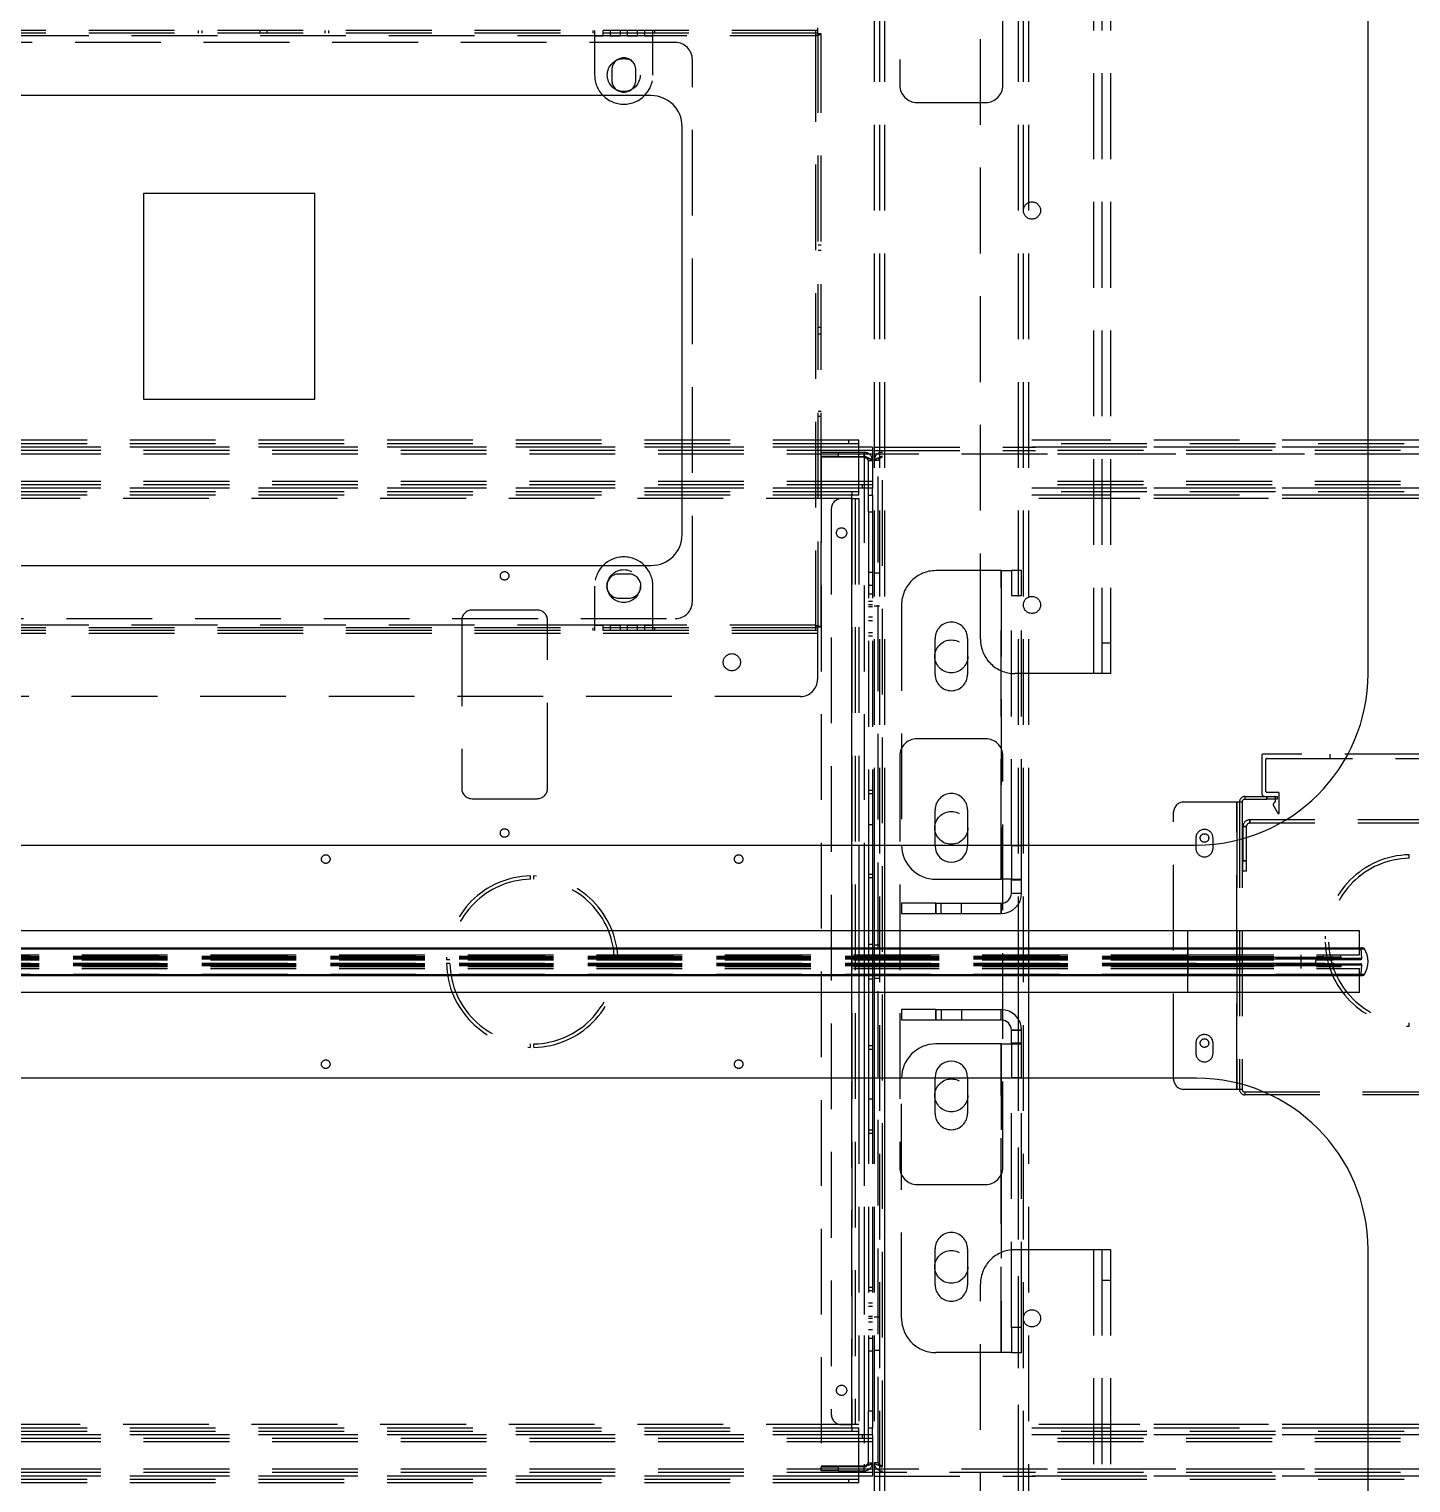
# Model space of a CAD drawing. Header units: millimetres. Extents: x -429 to 16771, y -1239 to 5751.
# Drawn here: x 5059.6 to 5462.5, y 697.4 to 1121.3 of the extents above; entities that cross this region are included whole.
import ezdxf

# ---------------------------------------------------------------- set-up
doc = ezdxf.new("R2010")
doc.units = ezdxf.units.MM
doc.header["$LTSCALE"] = 100
doc.linetypes.add('HIDDEN', pattern=[0.375, 0.25, -0.125])

msp = doc.modelspace()

# ---------------------------------------------------------------- linework, layer by layer
at = {"color": 7, "linetype": 'HIDDEN', "lineweight": -3}
for p, q in [((5370, 933.4), (5370, 1633.4)), ((5370, 933.4), (5370, 1633.4)), ((5372.5, 933.4), (5372.5, 1633.4)), ((5375, 933.4), (5375, 1633.4)), ((5337, 943.4), (5337, 1623.4)), ((5306, 1243.4), (5306, 883.4)), ((5306, 1243.4), (5306, 883.4)), ((5307.6, 1243.4), (5307.6, 455.4)), ((5307.6, 1243.4), (5307.6, 455.4)), ((5309, 1243.4), (5309, 455.4)), ((5309, 1243.4), (5309, 455.4)), ((5309, 1243.4), (5309, 455.4)), ((5309, 1243.4), (5309, 883.4)), ((5348, 1243.4), (5348, 455.4)), ((5348, 1243.4), (5348, 455.4)), ((5348, 1243.4), (5348, 455.4)), ((5348, 1243.4), (5348, 866.09)), ((5349.4, 1243.4), (5349.4, 455.4)), ((5351, 1243.4), (5351, 883.4)), ((5313.5, 1224.9), (5313.5, 1104.9)), ((5343.5, 1104.9), (5343.5, 1224.9)), ((5289.5, 1120.9), (4766.5, 1120.9)), ((5289.5, 1120.1), (4766.5, 1120.1)), ((5227, 1119.3), (5034, 1119.3)), ((5227, 1119.3), (5034, 1119.3)), ((5109.03, 1120.1), (5109.03, 1120.9)), ((5110.03, 1120.1), (5110.03, 1120.9)), ((5127, 1120.1), (5127, 1120.9)), ((5129, 1120.1), (5129, 1120.9)), ((5145.97, 1120.1), (5145.97, 1120.9)), ((5146.97, 1120.1), (5146.97, 1120.9)), ((5224, 1120.9), (5224, 1120.1)), ((5224.5, 1120.9), (5224.5, 1119.3)), ((5224.5, 1119.3), (5227, 1119.3)), ((5224.5, 1119.3), (5224.5, 1107.9)), ((5227, 1119.3), (5224.5, 1119.3)), ((5227, 1119.3), (5227, 1120.9)), ((5229, 1119.3), (5227, 1119.3)), ((5229, 1120.9), (5229, 1119.3)), ((5229, 1119.3), (5232, 1119.3)), ((5232, 1119.3), (5229, 1119.3)), ((5232, 1119.3), (5229, 1119.3)), ((5232, 1119.3), (5229, 1119.3)), ((5232, 1119.3), (5232, 1120.9)), ((5234, 1119.3), (5232, 1119.3)), ((5234, 1120.9), (5234, 1119.3)), ((5234, 1119.3), (5237, 1119.3)), ((5237, 1119.3), (5234, 1119.3)), ((5237, 1119.3), (5234, 1119.3)), ((5237, 1119.3), (5234, 1119.3)), ((5237, 1119.3), (5237, 1120.9)), ((5239, 1119.3), (5237, 1119.3)), ((5239, 1120.9), (5239, 1119.3)), ((5239, 1119.3), (5241.5, 1119.3)), ((5241.5, 1119.3), (5239, 1119.3)), ((5288.9, 1119.3), (5239, 1119.3)), ((5288.9, 1119.3), (5239, 1119.3)), ((5241.5, 1119.3), (5241.5, 1120.9)), ((5241.5, 1107.9), (5241.5, 1119.3)), ((5242, 1120.9), (5242, 1120.1)), ((5288.9, 1120.9), (5288.9, 1120.1)), ((5288.9, 1120.1), (5288.9, 1119.3)), ((5288.9, 1119.3), (5288.9, 947.5)), ((5288.9, 1119.3), (5288.9, 947.5)), ((5289.5, 1121.7), (5289.5, 1120.1)), ((5290.5, 1119.9), (5289.7, 1119.9)), ((5289.7, 946.9), (5289.7, 1119.9)), ((5290.5, 946.9), (5290.5, 1119.9)), ((5248, 1117.4), (4808, 1117.4)), ((5253, 954.4), (5253, 1112.4)), ((5229.5, 1109.4), (5229.5, 1106.4)), ((5236.5, 1106.4), (5236.5, 1109.4)), ((5318.5, 1099.9), (5338.5, 1099.9)), ((5289.7, 1058.38), (5290.5, 1058.38)), ((5289.7, 1056.88), (5290.5, 1056.88)), ((5289.7, 1034.4), (5290.5, 1034.4)), ((5289.7, 1032.4), (5290.5, 1032.4)), ((5289.7, 1009.92), (5290.5, 1009.92)), ((5289.7, 1008.42), (5290.5, 1008.42)), ((5301.5, 1001.4), (3798.5, 1001.4)), ((5298.5, 1001.4), (5298.5, 1000.4)), ((5301.5, 999.4), (5301.5, 1001.4)), ((5450, 1001.4), (5352, 1001.4)), ((5305.5, 999.4), (3794.5, 999.4)), ((5305.5, 998.4), (3794.5, 998.4)), ((5305.5, 997.4), (3794.5, 997.4)), ((5305.5, 997.4), (3794.5, 997.4)), ((5305.5, 997.4), (3794.5, 997.4)), ((5305.5, 997.4), (3794.5, 997.4)), ((5301.5, 1000.4), (3798.5, 1000.4)), ((5301.5, 999.4), (3798.5, 999.4)), ((5301.5, 999.4), (3798.5, 999.4)), ((5290.5, 996.7), (5290.5, 997.9)), ((5290.5, 997.9), (5295.5, 997.9)), ((5295.5, 996.7), (5290.5, 996.7)), ((5303.1, 996.53), (5290.5, 996.53)), ((5290.5, 996.53), (5290.5, 702.28)), ((5295.5, 997.9), (5295.5, 996.7)), ((5295.5, 997.9), (5303.1, 997.9)), ((5295.5, 996.7), (5303.1, 996.7)), ((5301.5, 987.4), (5301.5, 999.4)), ((5303.1, 996.7), (5303.1, 997.9)), ((5303.1, 997.9), (5303.1, 996.7)), ((5303.1, 996.53), (5303.1, 702.28)), ((5303.1, 996.53), (5303.1, 883.4)), ((5305.5, 999.4), (5305.5, 997.4)), ((5305.5, 997.4), (5305.5, 989.4)), ((5306, 999.4), (5353, 999.4)), ((5306, 998.4), (5353, 998.4)), ((5619, 997.4), (5306, 997.4)), ((5619, 997.4), (5306, 997.4)), ((5308.4, 702.28), (5308.4, 996.53)), ((5308.4, 702.28), (5308.4, 996.53)), ((5573, 1000.4), (5352, 1000.4)), ((5573, 999.4), (5352, 999.4)), ((5450, 999.4), (5352, 999.4)), ((5572, 999.4), (5353, 999.4)), ((5572, 998.4), (5353, 998.4)), ((5572, 997.4), (5353, 997.4)), ((5572, 997.4), (5353, 997.4)), ((5305.5, 995.5), (5304.3, 995.5)), ((5304.3, 985.4), (5304.3, 995.5)), ((5304.3, 995.5), (5305.5, 995.5)), ((5307.2, 995.5), (5306, 995.5)), ((5307.2, 995.5), (5306, 995.5)), ((5307.2, 703.3), (5307.2, 995.5)), ((5305.5, 989.4), (3794.5, 989.4)), ((5305.5, 989.4), (3794.5, 989.4)), ((5305.5, 988.4), (3794.5, 988.4)), ((5302.5, 988.4), (5302.5, 987.4)), ((5305.5, 989.4), (5305.5, 987.4)), ((5572, 989.4), (5353, 989.4)), ((5572, 989.4), (5353, 989.4)), ((5572, 988.4), (5353, 988.4)), ((5305.5, 987.4), (3794.5, 987.4)), ((5301.5, 987.4), (3798.5, 987.4)), ((5301.5, 987.4), (3798.5, 987.4)), ((5301.5, 986.4), (3798.5, 986.4)), ((5301.5, 985.4), (3798.5, 985.4)), ((5299.5, 984.4), (3800.5, 984.4)), ((5299.5, 984.4), (3800.5, 984.4)), ((5299.5, 984.4), (5296.5, 984.4)), ((5299.5, 986.4), (5299.5, 985.4)), ((5299.5, 984.4), (5299.5, 985.4)), ((5299.5, 984.4), (5301.5, 984.4)), ((5299.5, 714.4), (5299.5, 984.4)), ((5299.5, 984.4), (5299.5, 714.4)), ((5299.5, 984.4), (5299.5, 714.4)), ((5299.5, 883.4), (5299.5, 984.4)), ((5300.5, 984.4), (5300.5, 714.4)), ((5301.5, 985.4), (5301.5, 987.4)), ((5301.5, 984.4), (5301.5, 883.4)), ((5304.3, 985.4), (5305.5, 985.4)), ((5304.3, 980.4), (5304.3, 985.4)), ((5305.5, 985.4), (5305.5, 987.4)), ((5305.5, 985.4), (5305.5, 980.4)), ((5573, 987.4), (5352, 987.4)), ((5450, 987.4), (5352, 987.4)), ((5573, 986.4), (5352, 986.4)), ((5450, 985.4), (5352, 985.4)), ((5572, 987.4), (5353, 987.4)), ((5571, 984.4), (5354, 984.4)), ((5450, 984.4), (5354, 984.4)), ((5293.5, 981.4), (5293.5, 717.4)), ((5305.5, 980.4), (5304.3, 980.4)), ((5304.3, 980.4), (5304.3, 883.4)), ((5305.5, 980.4), (5305.5, 883.4)), ((5234.5, 962.4), (5231.5, 962.4)), ((5305.5, 962.9), (5304.3, 962.9)), ((5307.6, 962.7), (5306, 962.7)), ((5343, 963.4), (5324, 963.4)), ((5343, 963.4), (5346, 963.4)), ((5343, 963.4), (5343, 873.4)), ((5343, 883.4), (5343, 963.4)), ((5349, 963.4), (5346, 963.4)), ((5346, 963.4), (5346, 956.11)), ((5349, 956.11), (5349, 963.4)), ((5224.5, 958.9), (5224.5, 947.5)), ((5241.5, 947.5), (5241.5, 958.9)), ((5304.3, 959.15), (5305.5, 959.15)), ((5304.3, 959.15), (5305.5, 959.15)), ((5231.5, 955.4), (5234.5, 955.4)), ((5304.3, 956.65), (5305.5, 956.65)), ((5304.3, 956.65), (5305.5, 956.65)), ((5305.5, 954.4), (5304.3, 954.4)), ((5346, 956.11), (5349, 956.11)), ((5346, 883.4), (5346, 956.11)), ((5349, 883.4), (5349, 956.11)), ((5207.75, 951.9), (5188.75, 951.9)), ((5305.5, 953.4), (5304.3, 953.4)), ((5304.3, 952.9), (5305.5, 952.9)), ((5304.3, 949.9), (5305.5, 949.9)), ((5306, 953.1), (5307.6, 953.1)), ((5314, 953.4), (5314, 883.4)), ((5289.5, 946.7), (4766.5, 946.7)), ((5289.5, 945.9), (4766.5, 945.9)), ((4808, 949.4), (5248, 949.4)), ((5227, 947.5), (5034, 947.5)), ((5227, 947.5), (5034, 947.5)), ((5185.75, 948.9), (5185.75, 899.9)), ((5210.75, 899.9), (5210.75, 948.9)), ((5224, 946.7), (5224, 945.9)), ((5227, 947.5), (5224.5, 947.5)), ((5224.5, 947.5), (5224.5, 945.9)), ((5224.5, 947.5), (5227, 947.5)), ((5229, 947.5), (5227, 947.5)), ((5227, 945.9), (5227, 947.5)), ((5232, 947.5), (5229, 947.5)), ((5229, 947.5), (5229, 945.9)), ((5229, 947.5), (5232, 947.5)), ((5232, 947.5), (5229, 947.5)), ((5232, 947.5), (5229, 947.5)), ((5234, 947.5), (5232, 947.5)), ((5232, 945.9), (5232, 947.5)), ((5237, 947.5), (5234, 947.5)), ((5234, 947.5), (5234, 945.9)), ((5234, 947.5), (5237, 947.5)), ((5237, 947.5), (5234, 947.5)), ((5237, 947.5), (5234, 947.5)), ((5239, 947.5), (5237, 947.5)), ((5237, 945.9), (5237, 947.5)), ((5241.5, 947.5), (5239, 947.5)), ((5239, 947.5), (5239, 945.9)), ((5239, 947.5), (5241.5, 947.5)), ((5288.9, 947.5), (5239, 947.5)), ((5288.9, 947.5), (5239, 947.5)), ((5241.5, 945.9), (5241.5, 947.5)), ((5242, 946.7), (5242, 945.9)), ((5288.9, 947.5), (5288.9, 946.7)), ((5288.9, 946.7), (5288.9, 945.9)), ((5289.5, 946.7), (5289.5, 945.1)), ((5290.5, 946.9), (5289.7, 946.9)), ((5304.3, 948.9), (5305.5, 948.9)), ((5304.3, 945.4), (5305.5, 945.4)), ((5289.5, 945.1), (4766.5, 945.1)), ((5289.5, 945.1), (4766.5, 945.1)), ((5289.5, 945.1), (5289.5, 931.7)), ((5304.3, 944.41), (5305.5, 944.41)), ((5323.75, 933.15), (5323.75, 943.65)), ((5333.25, 943.65), (5333.25, 933.15)), ((5375, 942.25), (5372.5, 942.25)), ((5370, 933.4), (5347, 933.4)), ((5375, 933.4), (5370, 933.4)), ((5284.5, 926.7), (4771.5, 926.7)), ((5338.5, 914.4), (5318.5, 914.4)), ((5313.5, 909.4), (5313.5, 789.4)), ((5343.5, 789.4), (5343.5, 909.4)), ((5419, 909.55), (5419, 898.55)), ((5505.7, 909.85), (5419.3, 909.85)), ((5420.2, 899.05), (5420.2, 908.35)), ((5420.5, 908.65), (5504.5, 908.65)), ((5439, 908.65), (5439, 909.85)), ((5304.3, 899.4), (5305.5, 899.4)), ((5423.8, 898.75), (5420.5, 898.75)), ((5188.75, 896.9), (5207.75, 896.9)), ((5304.3, 898.4), (5305.5, 898.4)), ((5396.3, 895.95), (5411.7, 895.95)), ((5411.7, 895.95), (5411.7, 812.15)), ((5411.7, 895.95), (5413.3, 895.95)), ((5411.7, 812.15), (5411.7, 895.95)), ((5412.5, 895.95), (5412.5, 812.15)), ((5413.3, 895.95), (5413.3, 812.15)), ((5414.1, 897.55), (5414.1, 896.75)), ((5414.1, 897.55), (5420.5, 897.55)), ((5414.1, 896.75), (5420.5, 896.75)), ((5420, 897.55), (5422.6, 897.55)), ((5420.5, 896.75), (5420.5, 897.55)), ((5420.5, 897.55), (5420.5, 896.75)), ((5423.5, 896.75), (5420.5, 896.75)), ((5422.49, 894.72), (5422.9, 894.08)), ((5422.6, 897.55), (5423.5, 897.55)), ((5422.9, 897.25), (5422.9, 895.91)), ((5423.5, 897.55), (5423.5, 896.75)), ((5424.1, 892.75), (5424.1, 898.45)), ((5323.75, 883.4), (5323.75, 893.65)), ((5333.25, 893.65), (5333.25, 883.4)), ((5393.3, 815.15), (5393.3, 892.95)), ((5415.5, 890.75), (5415.5, 889.75)), ((5509.5, 890.75), (5415.5, 890.75)), ((5415.5, 889.75), (5415.5, 890.75)), ((5415.5, 890.75), (5415.5, 889.75)), ((5415.5, 889.75), (5415.5, 890.75)), ((5422.9, 894.08), (5423.73, 892.65)), ((5304.3, 889.4), (5305.5, 889.4)), ((5304.3, 889.4), (5305.5, 889.4)), ((5304.3, 889.4), (5305.5, 889.4)), ((5304.3, 889.4), (5305.5, 889.4)), ((5414.5, 888.75), (5413.5, 888.75)), ((5413.5, 888.75), (5413.5, 878.75)), ((5413.5, 888.75), (5414.5, 888.75)), ((5414.5, 888.75), (5413.5, 888.75)), ((5413.5, 888.75), (5414.5, 888.75)), ((5414.5, 888.75), (5414.5, 878.75)), ((5509.5, 889.75), (5415.5, 889.75)), ((5399.8, 885.45), (5399.8, 882.45)), ((5404.8, 882.45), (5404.8, 885.45)), ((5413.5, 878.75), (5414.5, 878.75)), ((5413.5, 875.75), (5413.5, 878.75)), ((5414.5, 878.75), (5413.5, 878.75)), ((5413.5, 878.75), (5414.5, 878.75)), ((5414.5, 878.75), (5413.5, 878.75)), ((5414.5, 878.75), (5414.5, 875.75)), ((5462, 879.55), (5462, 880.55)), ((5205.8, 873.4), (5205.8, 874.4)), ((5206.8, 873.4), (5206.8, 874.4)), ((5304.3, 874.9), (5305.5, 874.9)), ((5304.3, 873.9), (5305.5, 873.9)), ((5346, 873.4), (5349, 873.4)), ((5414.5, 875.75), (5413.5, 875.75)), ((5346, 869.4), (5349, 869.4)), ((5324, 866.4), (5324, 863.4)), ((5325.5, 863.4), (5325.5, 866.4)), ((5331.5, 863.4), (5331.5, 866.4)), ((5343, 863.4), (5343, 866.4)), ((5299.5, 840.4), (5299.5, 858.4)), ((5301.5, 858.4), (5301.5, 840.4)), ((5303.1, 858.4), (5303.1, 840.4)), ((5304.3, 858.4), (5304.3, 840.4)), ((5305.5, 858.4), (5305.5, 840.4)), ((5306, 858.4), (5306, 840.4)), ((5309, 858.4), (5309, 840.4)), ((5348, 858.4), (5348, 840.4)), ((5351, 858.4), (5351, 840.4)), ((5397.5, 851.4), (5397.5, 858.4)), ((5397.5, 853.19), (3702.5, 853.19)), ((5397.5, 853.17), (3702.5, 853.17)), ((4550, 853.19), (5397.5, 853.19)), ((5305.5, 854.4), (5304.3, 854.4)), ((5307.6, 854.2), (5306, 854.2)), ((5397.5, 853.19), (5397.5, 853.4)), ((5397.5, 853.4), (5397.5, 853.17)), ((5397.5, 853.19), (5397.5, 853.4)), ((5397.5, 851.4), (5397.5, 853.4)), ((5397.5, 853.19), (5448, 853.19)), ((5397.5, 850.32), (5397.5, 853.19)), ((5448, 853.19), (5397.5, 853.19)), ((5397.5, 850.85), (5397.5, 853.19)), ((5448.92, 853.17), (5397.5, 853.17)), ((5397.5, 853.17), (5397.5, 845.64)), ((5447.5, 851.4), (5447.5, 853.4)), ((5448.15, 850.32), (5448, 853.19)), ((5397.5, 850.65), (3702.5, 850.65)), ((5397.5, 850.65), (3702.5, 850.65)), ((5397.5, 850.65), (3702.5, 850.65)), ((5397.5, 850.32), (3702.5, 850.32)), ((5397.5, 850.15), (3702.5, 850.15)), ((5397.5, 850.15), (3702.5, 850.15)), ((5397.5, 848.65), (3702.5, 848.65)), ((5397.5, 848.65), (3702.5, 848.65)), ((5397.5, 848.49), (3702.5, 848.49)), ((5397.5, 848.15), (3702.5, 848.15)), ((5397.5, 848.15), (3702.5, 848.15)), ((5397.5, 848.15), (3702.5, 848.15)), ((4550, 851.4), (5397.5, 851.4)), ((4550, 850.85), (5397.5, 850.85)), ((5397.5, 850.85), (4550, 850.85)), ((5397.5, 850.85), (4550, 850.85)), ((5397.5, 850.85), (4550, 850.85)), ((4550, 850.84), (5397.5, 850.84)), ((4550, 850.84), (5397.5, 850.84)), ((4550, 850.65), (5397.5, 850.65)), ((4550, 850.65), (5397.5, 850.65)), ((4550, 850.65), (5397.5, 850.65)), ((4550, 850.37), (5397.5, 850.37)), ((4550, 850.32), (5397.5, 850.32)), ((4550, 850.15), (5397.5, 850.15)), ((4550, 850.15), (5397.5, 850.15)), ((4550, 850), (5397.5, 850)), ((4550, 849.97), (5397.5, 849.97)), ((4550, 849.97), (5397.5, 849.97)), ((4550, 849.95), (5397.5, 849.95)), ((4550, 849.95), (5397.5, 849.95)), ((5397.5, 848.85), (4550, 848.85)), ((5397.5, 848.85), (4550, 848.85)), ((4550, 848.83), (5397.5, 848.83)), ((4550, 848.83), (5397.5, 848.83)), ((4550, 848.8), (5397.5, 848.8)), ((4550, 848.65), (5397.5, 848.65)), ((4550, 848.65), (5397.5, 848.65)), ((4550, 848.49), (5397.5, 848.49)), ((4550, 848.44), (5397.5, 848.44)), ((4550, 848.15), (5397.5, 848.15)), ((4550, 848.15), (5397.5, 848.15)), ((4550, 848.15), (5397.5, 848.15)), ((4550, 847.97), (5397.5, 847.97)), ((4550, 847.97), (5397.5, 847.97)), ((4550, 847.96), (5397.5, 847.96)), ((4550, 847.95), (5397.5, 847.95)), ((4550, 847.95), (5397.5, 847.95)), ((4550, 847.95), (5397.5, 847.95)), ((5182.3, 849.9), (5181.3, 849.9)), ((5182.3, 848.9), (5181.3, 848.9)), ((5231.29, 849.9), (5230.29, 849.9)), ((5231.29, 848.9), (5230.29, 848.9)), ((5304.3, 850.65), (5305.5, 850.65)), ((5304.3, 850.65), (5305.5, 850.65)), ((5304.3, 848.15), (5305.5, 848.15)), ((5304.3, 848.15), (5305.5, 848.15)), ((5397.5, 851.4), (5447.5, 851.4)), ((5397.5, 850.85), (5397.5, 851.4)), ((5397.5, 850.85), (5397.5, 851.4)), ((5397.5, 850.84), (5397.5, 850.85)), ((5397.5, 850.85), (5397.5, 850.85)), ((5397.5, 850.85), (5436.93, 850.85)), ((5397.5, 850.85), (5397.5, 850.65)), ((5397.5, 850.85), (5397.5, 850.85)), ((5397.5, 850.84), (5441.9, 850.84)), ((5397.5, 849.97), (5397.5, 850.84)), ((5397.5, 850.84), (5439.4, 850.84)), ((5397.5, 849.97), (5397.5, 850.84)), ((5397.5, 849.97), (5397.5, 850.84)), ((5397.5, 850.84), (5397.5, 850.65)), ((5397.5, 849.97), (5397.5, 850.84)), ((5397.5, 850.84), (5397.5, 850.65)), ((5397.5, 850.37), (5397.5, 850.84)), ((5397.5, 849.97), (5397.5, 850.84)), ((5397.5, 850.84), (5397.5, 850.65)), ((5397.5, 850.32), (5397.5, 850.84)), ((5397.5, 849.97), (5397.5, 850.84)), ((5397.5, 850.84), (5397.5, 850.65)), ((5397.5, 850.84), (5397.5, 850.65)), ((5397.5, 850.37), (5397.5, 850.84)), ((5397.5, 850.65), (5397.5, 850)), ((5397.5, 850.65), (5442.18, 850.65)), ((5397.5, 850.65), (5439.68, 850.65)), ((5397.5, 850.65), (5397.5, 850.15)), ((5397.5, 850.65), (5437.18, 850.65)), ((5397.5, 850.65), (5397.5, 850.15)), ((5442.18, 850.65), (5397.5, 850.65)), ((5397.5, 850.65), (5397.5, 850)), ((5439.68, 850.65), (5397.5, 850.65)), ((5437.18, 850.65), (5397.5, 850.65)), ((5397.5, 850.65), (5397.5, 850.15)), ((5397.5, 850.65), (5397.5, 850.15)), ((5397.5, 850.37), (5435.41, 850.37)), ((5397.5, 848.85), (5397.5, 850.37)), ((5397.5, 848.85), (5397.5, 850.37)), ((5397.5, 850), (5397.5, 850.32)), ((5397.5, 850.32), (5448.15, 850.32)), ((5448.15, 850.32), (5397.5, 850.32)), ((5397.5, 850), (5397.5, 850.32)), ((5397.5, 850.15), (5439.68, 850.15)), ((5397.5, 850.15), (5437.18, 850.15)), ((5439.68, 850.15), (5397.5, 850.15)), ((5437.18, 850.15), (5397.5, 850.15)), ((5397.5, 850.15), (5397.5, 849.97)), ((5397.5, 850.15), (5397.5, 849.97)), ((5397.5, 850.15), (5397.5, 849.97)), ((5397.5, 850.15), (5397.5, 849.97)), ((5397.5, 850), (5447.85, 850)), ((5397.5, 849.97), (5439.95, 849.97)), ((5397.5, 849.95), (5397.5, 849.97)), ((5397.5, 849.97), (5437.45, 849.97)), ((5397.5, 849.97), (5397.5, 849.97)), ((5397.5, 849.95), (5439.88, 849.95)), ((5397.5, 849.95), (5437.38, 849.95)), ((5397.5, 848.85), (5397.5, 849.95)), ((5397.5, 848.85), (5397.5, 849.95)), ((5397.5, 848.83), (5397.5, 848.85)), ((5437.38, 848.85), (5397.5, 848.85)), ((5397.5, 847.97), (5397.5, 848.83)), ((5397.5, 848.83), (5439.97, 848.83)), ((5397.5, 848.83), (5437.47, 848.83)), ((5397.5, 847.97), (5397.5, 848.83)), ((5397.5, 847.97), (5397.5, 848.83)), ((5397.5, 847.97), (5397.5, 848.83)), ((5397.5, 848.83), (5397.5, 848.65)), ((5397.5, 847.97), (5397.5, 848.83)), ((5397.5, 848.83), (5397.5, 848.65)), ((5397.5, 848.44), (5397.5, 848.83)), ((5397.5, 848.83), (5397.5, 848.65)), ((5397.5, 847.97), (5397.5, 848.83)), ((5397.5, 848.83), (5397.5, 848.65)), ((5397.5, 848.44), (5397.5, 848.83)), ((5397.5, 848.49), (5397.5, 848.8)), ((5397.5, 848.8), (5447.85, 848.8)), ((5397.5, 848.8), (5397.5, 848.15)), ((5397.5, 848.8), (5397.5, 848.15)), ((5397.5, 848.49), (5397.5, 848.8)), ((5397.5, 848.65), (5439.68, 848.65)), ((5397.5, 848.65), (5397.5, 848.15)), ((5397.5, 848.65), (5437.18, 848.65)), ((5397.5, 848.65), (5397.5, 848.15)), ((5437.18, 848.65), (5397.5, 848.65)), ((5397.5, 848.65), (5397.5, 848.15)), ((5439.68, 848.65), (5397.5, 848.65)), ((5397.5, 848.65), (5397.5, 848.15)), ((5397.5, 848.49), (5448.15, 848.49)), ((5397.5, 845.61), (5397.5, 848.49)), ((5448.15, 848.49), (5397.5, 848.49)), ((5397.5, 847.97), (5397.5, 848.49)), ((5397.5, 848.44), (5435.41, 848.44)), ((5397.5, 847.97), (5397.5, 848.44)), ((5397.5, 847.97), (5397.5, 848.44)), ((5397.5, 848.15), (5442.18, 848.15)), ((5397.5, 848.15), (5439.68, 848.15)), ((5397.5, 848.15), (5437.18, 848.15)), ((5437.18, 848.15), (5397.5, 848.15)), ((5442.18, 848.15), (5397.5, 848.15)), ((5439.68, 848.15), (5397.5, 848.15)), ((5397.5, 848.15), (5397.5, 847.95)), ((5397.5, 848.15), (5397.5, 847.97)), ((5397.5, 848.15), (5397.5, 847.97)), ((5397.5, 848.15), (5397.5, 847.97)), ((5397.5, 848.15), (5397.5, 847.97)), ((5397.5, 848.15), (5397.5, 847.97)), ((5397.5, 847.95), (5397.5, 847.97)), ((5397.5, 847.97), (5441.89, 847.97)), ((5397.5, 847.97), (5439.39, 847.97)), ((5397.5, 847.96), (5436.91, 847.96)), ((5397.5, 847.95), (5397.5, 847.95)), ((5397.5, 847.4), (5397.5, 847.95)), ((5397.5, 847.4), (5397.5, 847.95)), ((5397.5, 847.95), (5397.5, 847.95)), ((5397.5, 845.61), (5397.5, 847.95)), ((5430.5, 847.4), (5430.5, 851.4)), ((5435.41, 850.37), (5436.93, 850.85)), ((5436.91, 847.96), (5435.41, 848.44)), ((5437.18, 850.65), (5437.18, 850.15)), ((5437.18, 848.65), (5437.18, 848.15)), ((5437.45, 849.97), (5439.4, 850.84)), ((5439.39, 847.97), (5437.47, 848.83)), ((5439.68, 850.65), (5439.68, 850.15)), ((5439.68, 848.65), (5439.68, 848.15)), ((5439.95, 849.97), (5441.9, 850.84)), ((5441.89, 847.97), (5439.97, 848.83)), ((5442.18, 850.65), (5442.18, 850)), ((5442.18, 848.8), (5442.18, 848.15)), ((5448, 845.61), (5448.15, 848.49)), ((5397.5, 845.64), (3702.5, 845.64)), ((5397.5, 845.61), (3702.5, 845.61)), ((4550, 847.4), (5397.5, 847.4)), ((4550, 845.61), (5397.5, 845.61)), ((5304.3, 844.4), (5305.5, 844.4)), ((5306, 844.6), (5307.6, 844.6)), ((5397.5, 847.4), (5447.5, 847.4)), ((5397.5, 840.4), (5397.5, 847.4)), ((5397.5, 845.4), (5397.5, 847.4)), ((5448.92, 845.64), (5397.5, 845.64)), ((5397.5, 845.64), (5397.5, 845.4)), ((5397.5, 845.4), (5397.5, 845.61)), ((5397.5, 845.61), (5448, 845.61)), ((5448, 845.61), (5397.5, 845.61)), ((5397.5, 845.4), (5397.5, 845.61)), ((5447.5, 845.4), (5447.5, 847.4)), ((5324, 835.4), (5324, 832.4)), ((5325.5, 835.4), (5325.5, 832.4)), ((5331.5, 835.4), (5331.5, 832.4)), ((5343, 832.4), (5343, 835.4)), ((5348, 832.72), (5348, 455.4)), ((5462, 830.56), (5462, 831.56)), ((5349, 829.4), (5346, 829.4)), ((5205.8, 824.41), (5205.8, 825.41)), ((5206.8, 824.41), (5206.8, 825.41)), ((5304.3, 824.9), (5305.5, 824.9)), ((5304.3, 823.9), (5305.5, 823.9)), ((5343, 825.4), (5343, 735.4)), ((5346, 825.4), (5349, 825.4)), ((5399.8, 825.65), (5399.8, 822.65)), ((5404.8, 822.65), (5404.8, 825.65)), ((5299.5, 714.4), (5299.5, 815.4)), ((5301.5, 815.4), (5301.5, 714.4)), ((5303.1, 815.4), (5303.1, 702.28)), ((5304.3, 815.4), (5304.3, 718.4)), ((5305.5, 815.4), (5305.5, 718.4)), ((5306, 815.4), (5306, 455.4)), ((5306, 815.4), (5306, 455.4)), ((5309, 815.4), (5309, 455.4)), ((5314, 745.4), (5314, 815.4)), ((5323.75, 805.15), (5323.75, 815.4)), ((5333.25, 815.4), (5333.25, 805.15)), ((5343, 735.4), (5343, 815.4)), ((5346, 742.7), (5346, 815.4)), ((5349, 742.7), (5349, 815.4)), ((5351, 815.4), (5351, 455.4)), ((5411.7, 812.15), (5396.3, 812.15)), ((5413.3, 812.15), (5411.7, 812.15)), ((5414.1, 811.35), (5414.1, 810.55)), ((5510.9, 811.35), (5414.1, 811.35)), ((5510.9, 810.55), (5414.1, 810.55)), ((5304.3, 809.4), (5305.5, 809.4)), ((5304.3, 809.4), (5305.5, 809.4)), ((5304.3, 809.4), (5305.5, 809.4)), ((5304.3, 809.4), (5305.5, 809.4)), ((5304.3, 800.4), (5305.5, 800.4)), ((5304.3, 799.4), (5305.5, 799.4)), ((5318.5, 784.4), (5338.5, 784.4)), ((5323.75, 755.15), (5323.75, 765.65)), ((5333.25, 765.65), (5333.25, 755.15)), ((5370, 765.4), (5347, 765.4)), ((5370, 65.4), (5370, 765.4)), ((5375, 765.4), (5370, 765.4)), ((5370, 65.4), (5370, 765.4)), ((5372.5, 65.4), (5372.5, 765.4)), ((5375, 65.4), (5375, 765.4)), ((5337, 75.4), (5337, 755.4)), ((5372.5, 756.55), (5375, 756.55)), ((5305.5, 754.4), (5304.3, 754.4)), ((5305.5, 753.4), (5304.3, 753.4)), ((5304.3, 749.9), (5305.5, 749.9)), ((5304.3, 748.9), (5305.5, 748.9)), ((5305.5, 745.9), (5304.3, 745.9)), ((5304.3, 745.4), (5305.5, 745.4)), ((5304.3, 744.41), (5305.5, 744.41)), ((5304.3, 742.15), (5305.5, 742.15)), ((5304.3, 742.15), (5305.5, 742.15)), ((5307.6, 745.7), (5306, 745.7)), ((5349, 742.7), (5346, 742.7)), ((5346, 742.7), (5346, 735.4)), ((5349, 735.4), (5349, 742.7)), ((5304.3, 739.65), (5305.5, 739.65)), ((5304.3, 739.65), (5305.5, 739.65)), ((5304.3, 735.9), (5305.5, 735.9)), ((5306, 736.1), (5307.6, 736.1)), ((5343, 735.4), (5324, 735.4)), ((5346, 735.4), (5343, 735.4)), ((5346, 735.4), (5349, 735.4)), ((5304.3, 718.4), (5305.5, 718.4)), ((5304.3, 713.4), (5304.3, 718.4)), ((5305.5, 718.4), (5305.5, 713.4)), ((5301.5, 713.4), (3798.5, 713.4)), ((5301.5, 712.4), (3798.5, 712.4)), ((5299.5, 714.4), (3800.5, 714.4)), ((5299.5, 714.4), (3800.5, 714.4)), ((5296.5, 714.4), (5299.5, 714.4)), ((5299.5, 713.4), (5299.5, 714.4)), ((5301.5, 714.4), (5299.5, 714.4)), ((5299.5, 713.4), (5299.5, 712.4)), ((5301.5, 711.4), (5301.5, 713.4)), ((5305.5, 713.4), (5304.3, 713.4)), ((5304.3, 703.3), (5304.3, 713.4)), ((5305.5, 711.4), (5305.5, 713.4)), ((5450, 713.4), (5352, 713.4)), ((5573, 712.4), (5352, 712.4)), ((5571, 714.4), (5354, 714.4)), ((5450, 714.4), (5354, 714.4)), ((5305.5, 711.4), (3794.5, 711.4)), ((5305.5, 710.4), (3794.5, 710.4)), ((5305.5, 709.4), (3794.5, 709.4)), ((5305.5, 709.4), (3794.5, 709.4)), ((5301.5, 711.4), (3798.5, 711.4)), ((5301.5, 711.4), (3798.5, 711.4)), ((5301.5, 699.4), (5301.5, 711.4)), ((5302.5, 711.4), (5302.5, 710.4)), ((5305.5, 711.4), (5305.5, 709.4)), ((5305.5, 709.4), (5305.5, 701.4)), ((5573, 711.4), (5352, 711.4)), ((5450, 711.4), (5352, 711.4)), ((5572, 711.4), (5353, 711.4)), ((5572, 710.4), (5353, 710.4)), ((5572, 709.4), (5353, 709.4)), ((5572, 709.4), (5353, 709.4)), ((5305.5, 701.4), (3794.5, 701.4)), ((5305.5, 701.4), (3794.5, 701.4)), ((5305.5, 701.4), (3794.5, 701.4)), ((5305.5, 701.4), (3794.5, 701.4)), ((5305.5, 700.4), (3794.5, 700.4)), ((5303.1, 702.28), (5290.5, 702.28)), ((5290.5, 700.9), (5290.5, 702.1)), ((5290.5, 702.1), (5295.5, 702.1)), ((5295.5, 700.9), (5290.5, 700.9)), ((5295.5, 702.1), (5295.5, 700.9)), ((5303.1, 702.1), (5295.5, 702.1)), ((5295.5, 700.9), (5303.1, 700.9)), ((5303.1, 700.9), (5303.1, 702.1)), ((5303.1, 700.9), (5303.1, 702.1)), ((5304.3, 703.3), (5305.5, 703.3)), ((5304.3, 703.3), (5305.5, 703.3)), ((5305.5, 701.4), (5305.5, 699.4)), ((5307.2, 703.3), (5306, 703.3)), ((5307.2, 703.3), (5306, 703.3)), ((5619, 701.4), (5306, 701.4)), ((5619, 701.4), (5306, 701.4)), ((5353, 700.4), (5306, 700.4)), ((5572, 701.4), (5353, 701.4)), ((5572, 701.4), (5353, 701.4)), ((5572, 700.4), (5353, 700.4)), ((5305.5, 699.4), (3794.5, 699.4)), ((5301.5, 699.4), (3798.5, 699.4)), ((5301.5, 699.4), (3798.5, 699.4)), ((5301.5, 698.4), (3798.5, 698.4)), ((5301.5, 697.4), (3798.5, 697.4)), ((5298.5, 698.4), (5298.5, 697.4)), ((5301.5, 697.4), (5301.5, 699.4)), ((5306, 699.4), (5353, 699.4)), ((5573, 699.4), (5352, 699.4)), ((5450, 699.4), (5352, 699.4)), ((5573, 698.4), (5352, 698.4)), ((5572, 699.4), (5353, 699.4))]:
    msp.add_line(p, q, dxfattribs=at)
at = {"color": 7, "linetype": 'Continuous', "lineweight": -3}
for p, q in [((5450, 933.4), (5450, 1633.4)), ((5241, 1101.9), (4815, 1101.9)), ((5250, 973.9), (5250, 1092.9)), ((5142.96, 1073.4), (5092.96, 1073.4)), ((5092.96, 1073.4), (5092.96, 1013.4)), ((5142.96, 1013.4), (5142.96, 1073.4)), ((5092.96, 1013.4), (5142.96, 1013.4)), ((5475, 1001.4), (5450, 1001.4)), ((5475, 999.4), (5450, 999.4)), ((5475, 987.4), (5450, 987.4)), ((5475, 985.4), (5450, 985.4)), ((5475, 984.4), (5450, 984.4)), ((4815, 964.9), (5241, 964.9)), ((3700, 883.4), (5400, 883.4)), ((5299.5, 858.4), (5299.5, 883.4)), ((5301.5, 883.4), (5301.5, 858.4)), ((5303.1, 883.4), (5303.1, 858.4)), ((5304.3, 883.4), (5304.3, 858.4)), ((5305.5, 883.4), (5305.5, 858.4)), ((5306, 883.4), (5306, 858.4)), ((5309, 883.4), (5309, 858.4)), ((5323.75, 883.15), (5323.75, 883.4)), ((5333.25, 883.4), (5333.25, 883.15)), ((5343, 873.4), (5343, 883.4)), ((5346, 883.2), (5346, 883.4)), ((5349, 883.2), (5346, 883.2)), ((5346, 883.2), (5346, 873.2)), ((5349, 883.2), (5349, 883.4)), ((5349, 873.2), (5349, 883.2)), ((5351, 883.4), (5351, 858.4)), ((5324, 873.4), (5343, 873.4)), ((5346, 873.4), (5343, 873.4)), ((5346, 873.2), (5349, 873.2)), ((5346, 869.4), (5346, 873.2)), ((5346, 869.4), (5349, 869.4)), ((5349, 869.4), (5349, 873.2)), ((5314, 866.4), (5314, 863.4)), ((5324, 866.4), (5314, 866.4)), ((5324, 863.4), (5324, 866.4)), ((5324, 866.4), (5343, 866.4)), ((5343, 866.4), (5343, 863.4)), ((5348, 866.09), (5348, 858.4)), ((5314, 863.4), (5324, 863.4)), ((5324, 863.4), (5343, 863.4)), ((5397.5, 858.4), (3702.5, 858.4)), ((5447.5, 858.4), (5397.5, 858.4)), ((5397.5, 853.4), (5397.5, 858.4)), ((5447.5, 853.4), (5447.5, 858.4)), ((4550, 853.4), (5397.5, 853.4)), ((4550, 853.17), (5397.5, 853.17)), ((5397.5, 853.4), (5397.5, 853.17)), ((5397.5, 853.4), (5448.5, 853.4)), ((5397.5, 853.17), (5397.5, 845.64)), ((5397.5, 853.17), (5448.92, 853.17)), ((4550, 845.64), (5397.5, 845.64)), ((4550, 845.4), (5397.5, 845.4)), ((5397.5, 845.64), (5448.92, 845.64)), ((5397.5, 845.64), (5397.5, 845.4)), ((5397.5, 845.4), (5448.5, 845.4)), ((5397.5, 840.4), (5397.5, 845.4)), ((5447.5, 840.4), (5447.5, 845.4)), ((5397.5, 840.4), (3702.5, 840.4)), ((5299.5, 815.4), (5299.5, 840.4)), ((5301.5, 840.4), (5301.5, 815.4)), ((5303.1, 840.4), (5303.1, 815.4)), ((5304.3, 840.4), (5304.3, 815.4)), ((5305.5, 840.4), (5305.5, 815.4)), ((5306, 840.4), (5306, 815.4)), ((5309, 840.4), (5309, 815.4)), ((5348, 840.4), (5348, 832.72)), ((5351, 840.4), (5351, 815.4)), ((5447.5, 840.4), (5397.5, 840.4)), ((5314, 835.4), (5314, 832.4)), ((5324, 835.4), (5314, 835.4)), ((5324, 832.4), (5324, 835.4)), ((5324, 835.4), (5343, 835.4)), ((5343, 832.4), (5343, 835.4)), ((5314, 832.4), (5324, 832.4)), ((5324, 832.4), (5343, 832.4)), ((5346, 829.4), (5349, 829.4)), ((5346, 825.6), (5346, 829.4)), ((5349, 825.6), (5349, 829.4)), ((5343, 825.4), (5324, 825.4)), ((5343, 825.4), (5346, 825.4)), ((5343, 815.4), (5343, 825.4)), ((5349, 825.6), (5346, 825.6)), ((5346, 825.6), (5346, 815.61)), ((5349, 815.61), (5349, 825.6)), ((5400, 815.4), (3700, 815.4)), ((5323.75, 815.4), (5323.75, 815.65)), ((5333.25, 815.65), (5333.25, 815.4)), ((5346, 815.61), (5349, 815.61)), ((5346, 815.4), (5346, 815.61)), ((5349, 815.4), (5349, 815.61)), ((5450, 65.4), (5450, 765.4)), ((5475, 714.4), (5450, 714.4)), ((5475, 713.4), (5450, 713.4)), ((5475, 711.4), (5450, 711.4)), ((5475, 699.4), (5450, 699.4))]:
    msp.add_line(p, q, dxfattribs=at)
at = {"color": 7, "linetype": 'HIDDEN', "lineweight": -3}
for centre, radius in [((5233, 1107.9), 4.8), ((5352, 1068.4), 2.5), ((5296.5, 974.4), 1.5), ((5198.25, 961.9), 1.25), ((5233, 958.9), 4.8), ((5352, 953.4), 2.5), ((5328.5, 938.4), 4.8), ((5264.5, 936.7), 2.5), ((5328.5, 888.4), 4.8), ((5198.25, 886.9), 1.25), ((5402.3, 885.45), 1.25), ((5146.1, 879.3), 1.25), ((5266.5, 879.3), 1.25), ((5402.3, 825.65), 1.25), ((5146.1, 819.5), 1.25), ((5266.5, 819.5), 1.25), ((5328.5, 810.4), 4.8), ((5328.5, 760.4), 4.8), ((5352, 745.4), 2.5), ((5296.5, 724.4), 1.5)]:
    msp.add_circle(centre, radius, dxfattribs=at)
for centre, radius, start, end in [((5248, 1112.4), 5, 0, 90), ((5233, 1109.4), 3.5, 0, 180), ((5233, 1107.9), 8.5, 180, 0), ((5233, 1106.4), 3.5, 180, 0), ((5318.5, 1104.9), 5, 180, 270), ((5338.5, 1104.9), 5, 270, 0), ((5303.1, 995.5), 2.4, 0, 90), ((5303.1, 995.5), 1.2, 0, 90), ((5308.4, 995.5), 2.4, 90, 180), ((5308.4, 995.5), 1.2, 90, 180), ((5296.5, 981.4), 3, 90, 180), ((5233, 958.9), 8.5, 0, 180), ((5231.5, 958.9), 3.5, 90, 270), ((5234.5, 958.9), 3.5, 270, 90), ((5324, 953.4), 10, 90, 180), ((5248, 954.4), 5, 270, 0), ((5188.75, 948.9), 3, 90, 180), ((5207.75, 948.9), 3, 0, 90), ((5328.5, 943.65), 4.75, 0, 180), ((5347, 943.4), 10, 180, 270), ((5328.5, 933.15), 4.75, 180, 0), ((5284.5, 931.7), 5, 270, 0), ((5318.5, 909.4), 5, 90, 180), ((5338.5, 909.4), 5, 0, 90), ((5419.3, 909.55), 0.3, 90, 180), ((5420.5, 908.35), 0.3, 90, 180), ((5188.75, 899.9), 3, 180, 270), ((5207.75, 899.9), 3, 270, 0), ((5420.5, 899.05), 0.3, 180, 270), ((5423.8, 898.45), 0.3, 0, 90), ((5328.5, 893.65), 4.75, 0, 180), ((5396.3, 892.95), 3, 90, 180), ((5414.1, 895.95), 1.6, 90, 180), ((5414.1, 895.95), 0.8, 90, 180), ((5420, 898.55), 1, 180, 270), ((5423.16, 895.15), 0.8, 108.9656, 212.8748), ((5422.6, 897.25), 0.3, 0, 90), ((5415.5, 888.75), 2, 90, 180), ((5423.9, 892.75), 0.2, 210, 0), ((5402.3, 885.45), 2.5, 0, 180), ((5415.5, 888.75), 1, 90, 180), ((5402.3, 882.45), 2.5, 180, 0), ((5462.5, 855.55), 25, 91.146, 178.854), ((5462.5, 855.55), 24, 91.1937, 178.8063), ((5206.3, 849.4), 25, 91.146, 178.854), ((5206.3, 849.4), 24, 91.1937, 178.8063), ((5206.3, 849.4), 25, 1.146, 88.854), ((5206.3, 849.4), 24, 1.1937, 88.8063), ((5462.5, 855.55), 25, 181.146, 268.854), ((5462.5, 855.55), 24, 181.1937, 268.8063), ((5448.2, 853.2), 0.2, 90, 183), ((5206.3, 849.4), 25, 181.146, 268.854), ((5206.3, 849.4), 24, 181.1937, 268.8063), ((5206.3, 849.4), 24, 271.1937, 358.8063), ((5206.3, 849.4), 25, 271.146, 358.854), ((5435.68, 849.4), 1, 105.3876, 254.6124), ((5436.98, 848.15), 0.2, 250.2558, 360), ((5436.98, 850.65), 0.2, 360, 105.3876), ((5437.38, 850.15), 0.2, 180, 291.6953), ((5437.38, 848.65), 0.2, 63.5573, 180), ((5439.48, 848.15), 0.2, 243.5573, 0), ((5439.48, 850.65), 0.2, 0, 111.6953), ((5439.88, 850.15), 0.2, 180, 289.7989), ((5439.88, 848.65), 0.2, 61.691, 180), ((5441.98, 848.15), 0.2, 243.5904, 0), ((5441.98, 850.65), 0.2, 360, 111.6982), ((5447.85, 850.3), 0.3, 270, 3), ((5447.85, 848.5), 0.3, 357, 90), ((5448.2, 845.6), 0.2, 177, 270), ((5402.3, 825.65), 2.5, 0, 180), ((5402.3, 822.65), 2.5, 180, 0), ((5396.3, 815.15), 3, 180, 270), ((5414.1, 812.15), 1.6, 180, 270), ((5414.1, 812.15), 0.8, 180, 270), ((5328.5, 805.15), 4.75, 180, 0), ((5318.5, 789.4), 5, 180, 270), ((5338.5, 789.4), 5, 270, 0), ((5328.5, 765.65), 4.75, 0, 180), ((5347, 755.4), 10, 90, 180), ((5328.5, 755.15), 4.75, 180, 0), ((5324, 745.4), 10, 180, 270), ((5296.5, 717.4), 3, 180, 270), ((5303.1, 703.3), 2.4, 270, 0), ((5303.1, 703.3), 1.2, 270, 0), ((5308.4, 703.3), 2.4, 180, 270), ((5308.4, 703.3), 1.2, 180, 270)]:
    msp.add_arc(centre, radius, start, end, dxfattribs=at)
at = {"color": 7, "linetype": 'Continuous', "lineweight": -3}
for centre, radius, start, end in [((5241, 1092.9), 9, 0, 90), ((5241, 973.9), 9, 270, 0), ((5400, 933.4), 50, 270, 0), ((5324, 883.4), 10, 180, 270), ((5328.5, 883.15), 4.75, 180, 0), ((5343, 869.4), 3, 270, 0), ((5343, 869.4), 6, 270, 0), ((5448.5, 852.9), 0.5, 31.8908, 90), ((5442.87, 849.4), 7.12, 328.1092, 31.8908), ((5448.5, 845.9), 0.5, 270, 328.1092), ((5343, 829.4), 6, 0, 90), ((5343, 829.4), 3, 0, 90), ((5324, 815.4), 10, 90, 180), ((5328.5, 815.65), 4.75, 0, 180), ((5400, 765.4), 50, 0, 90)]:
    msp.add_arc(centre, radius, start, end, dxfattribs=at)
at = {"color": 7, "linetype": 'HIDDEN', "lineweight": -3}
for points, knots in [([(5290.5, 1119.9), (5290.48, 1119.86), (5290.44, 1119.77), (5290.15, 1119.64), (5289.72, 1119.51), (5289.28, 1119.39), (5289, 1119.33), (5288.9, 1119.3)], [0, 0, 0, 0, 0.220743, 0.441506, 0.662269, 0.883032, 1, 1, 1, 1]), ([(5305.5, 995.5), (5305.47, 995.58), (5305.41, 995.73), (5304.97, 995.96), (5304.32, 996.19), (5303.65, 996.38), (5303.24, 996.49), (5303.1, 996.53)], [0, 0, 0, 0, 0.222483, 0.444994, 0.667504, 0.890015, 1, 1, 1, 1]), ([(5304.3, 995.5), (5304.28, 995.6), (5304.23, 995.78), (5303.92, 996.05), (5303.53, 996.29), (5303.24, 996.45), (5303.1, 996.53)], [0, 0, 0, 0, 0.28678, 0.531564, 0.776258, 1, 1, 1, 1]), ([(5308.4, 996.53), (5308.12, 996.45), (5307.56, 996.3), (5306.82, 996.07), (5306.28, 995.84), (5306.03, 995.65), (5306.01, 995.54), (5306, 995.5)], [0, 0, 0, 0, 0.222483, 0.444994, 0.667504, 0.890015, 1, 1, 1, 1]), ([(5308.4, 996.53), (5308.22, 996.43), (5307.88, 996.25), (5307.49, 995.98), (5307.24, 995.74), (5307.21, 995.58), (5307.2, 995.5)], [0, 0, 0, 0, 0.28678, 0.531564, 0.776258, 1, 1, 1, 1]), ([(5288.9, 947.5), (5289.08, 947.46), (5289.45, 947.37), (5289.94, 947.24), (5290.31, 947.11), (5290.48, 946.99), (5290.49, 946.93), (5290.5, 946.9)], [0, 0, 0, 0, 0.220743, 0.441506, 0.662269, 0.883032, 1, 1, 1, 1]), ([(5303.1, 702.28), (5303.38, 702.36), (5303.94, 702.51), (5304.68, 702.74), (5305.22, 702.96), (5305.47, 703.15), (5305.49, 703.27), (5305.5, 703.3)], [0, 0, 0, 0, 0.222483, 0.444994, 0.667504, 0.890015, 1, 1, 1, 1]), ([(5303.1, 702.28), (5303.28, 702.38), (5303.61, 702.56), (5304.01, 702.82), (5304.25, 703.07), (5304.28, 703.23), (5304.3, 703.3)], [0, 0, 0, 0, 0.28678, 0.531564, 0.776258, 1, 1, 1, 1]), ([(5306, 703.3), (5306.03, 703.23), (5306.08, 703.08), (5306.53, 702.85), (5307.18, 702.62), (5307.84, 702.43), (5308.26, 702.32), (5308.4, 702.28)], [0, 0, 0, 0, 0.222483, 0.444994, 0.667504, 0.890015, 1, 1, 1, 1]), ([(5307.2, 703.3), (5307.22, 703.21), (5307.27, 703.02), (5307.58, 702.76), (5307.96, 702.52), (5308.26, 702.36), (5308.4, 702.28)], [0, 0, 0, 0, 0.28678, 0.531564, 0.776258, 1, 1, 1, 1])]:
    msp.add_open_spline(points, degree=3, knots=knots, dxfattribs=at)
for points in [[(5289.7, 1119.9), (5289.69, 1119.85), (5289.66, 1119.75), (5289.48, 1119.6), (5289.21, 1119.45), (5289, 1119.35), (5288.9, 1119.3)], [(5288.9, 947.5), (5289, 947.45), (5289.21, 947.35), (5289.48, 947.2), (5289.66, 947.05), (5289.69, 946.95), (5289.7, 946.9)]]:
    msp.add_open_spline(points, degree=3, dxfattribs=at)

doc.saveas('drawing.dxf')
